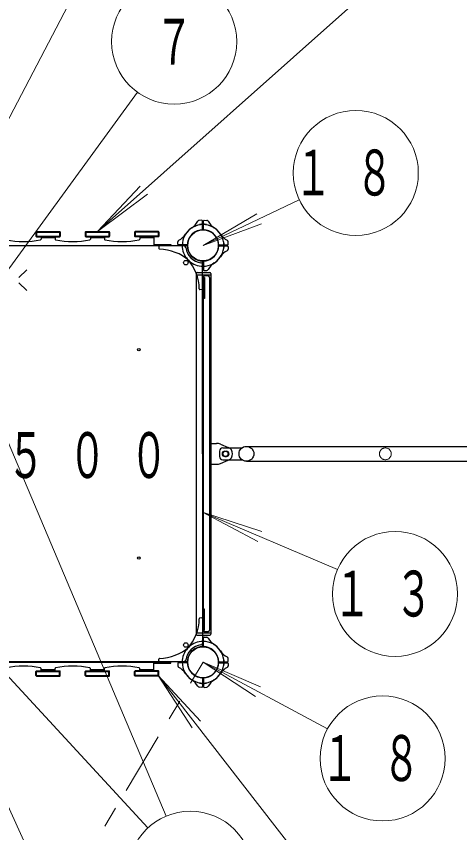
# Model space of a CAD drawing. Units: millimetres on the paper. Extents: x -385 to 0, y -594 to 267.
# Drawn here: x -187.81 to -166.53, y 106.64 to 145.81 of the extents above; entities that cross this region are included whole.
import ezdxf
from ezdxf.enums import TextEntityAlignment as Align

# ---------------------------------------------------------------- set-up
doc = ezdxf.new("R2010")
doc.units = ezdxf.units.MM
doc.linetypes.add('USER1', pattern=[4.5, 2.5, -2])
doc.linetypes.add('USER2', pattern=[6, 3, -1, 1, -1])
doc.layers.add('LY_1', color=7, linetype='Continuous', lineweight=25)
doc.styles.add('ＭＳ ゴシック', font='')
doc.styles.get('ＭＳ ゴシック').set_extended_font_data('MS Gothic')

msp = doc.modelspace()

# ---------------------------------------------------------------- linework, layer by layer
at = {"layer": 'LY_1', "lineweight": 13}
for p, q in [((-183.73, 149.409), (-191.348, 134.819)), ((-169.803, 148.05), (-183.915, 135.486)), ((-181.997, 142.173), (-191.323, 129.364)), ((-183.915, 135.486), (-181.856, 137.668)), ((-183.915, 135.486), (-181.509, 137.278)), ((-174.227, 137.012), (-178.848, 134.819)), ((-178.848, 134.819), (-176.26, 136.337)), ((-178.848, 134.819), (-176.036, 135.864)), ((-187.305, 133.651), (-187.68, 133.276)), ((-187.305, 132.651), (-187.68, 133.026)), ((-180.621, 107.427), (-191.134, 132.319)), ((-178.873, 122.019), (-176.225, 120.61)), ((-178.873, 122.019), (-176.02, 121.091)), ((-172.397, 119.268), (-178.873, 122.019)), ((-181.488, 106.868), (-191.134, 117.32)), ((-182.426, 95.231), (-191.348, 114.819)), ((-178.848, 114.819), (-176.337, 113.177)), ((-178.848, 114.819), (-176.09, 113.637)), ((-172.875, 111.617), (-178.848, 114.819)), ((-181, 114.187), (-179.374, 111.666)), ((-181, 114.187), (-178.961, 111.987)), ((-167.889, 97.29), (-181, 114.187))]:
    msp.add_line(p, q, dxfattribs=at)
at = {"layer": 'LY_1'}
for p, q in [((-178.907, 136.026), (-179.029, 136.022)), ((-178.873, 135.6), (-178.873, 135.993)), ((-178.823, 135.6), (-178.823, 135.993)), ((-178.788, 136.026), (-178.657, 136.022)), ((-179.015, 135.805), (-179.015, 135.808)), ((-178.681, 135.805), (-178.681, 135.808)), ((-186.865, 135.461), (-186.865, 135.261)), ((-186.84, 135.486), (-185.723, 135.486)), ((-186.84, 135.236), (-185.723, 135.236)), ((-186.83, 135.451), (-185.733, 135.451)), ((-186.83, 135.451), (-186.83, 135.271)), ((-186.83, 135.271), (-185.733, 135.271)), ((-186.615, 135.236), (-186.615, 135.119)), ((-185.948, 135.182), (-186.615, 135.182)), ((-185.948, 135.236), (-185.948, 135.119)), ((-185.733, 135.451), (-185.733, 135.271)), ((-185.698, 135.461), (-185.698, 135.261)), ((-184.498, 135.461), (-184.498, 135.261)), ((-184.473, 135.486), (-183.356, 135.486)), ((-184.473, 135.236), (-183.356, 135.236)), ((-184.463, 135.451), (-183.366, 135.451)), ((-184.463, 135.451), (-184.463, 135.271)), ((-184.463, 135.271), (-183.366, 135.271)), ((-184.248, 135.236), (-184.248, 135.119)), ((-183.581, 135.182), (-184.248, 135.182)), ((-183.581, 135.236), (-183.581, 135.119)), ((-183.366, 135.451), (-183.366, 135.271)), ((-183.331, 135.461), (-183.331, 135.261)), ((-182.131, 135.461), (-182.131, 135.261)), ((-180.99, 135.486), (-182.106, 135.486)), ((-180.99, 135.236), (-182.106, 135.236)), ((-181, 135.451), (-182.096, 135.451)), ((-182.096, 135.451), (-182.096, 135.271)), ((-181, 135.271), (-182.096, 135.271)), ((-181.881, 135.236), (-181.881, 135.119)), ((-181.215, 135.182), (-181.881, 135.182)), ((-181.215, 135.236), (-181.215, 134.819)), ((-181, 135.451), (-181, 135.271)), ((-180.965, 135.461), (-180.965, 135.261)), ((-185.098, 134.794), (-190.567, 134.794)), ((-189.806, 134.819), (-180.39, 134.819)), ((-179.629, 134.794), (-185.098, 134.794)), ((-181.215, 134.872), (-180.39, 134.872)), ((-180.39, 134.872), (-180.39, 134.819)), ((-180.055, 134.879), (-180.051, 135)), ((-179.629, 134.844), (-180.022, 134.844)), ((-178.067, 134.844), (-177.674, 134.844)), ((-178.067, 134.794), (-177.674, 134.794)), ((-177.862, 134.986), (-177.859, 134.986)), ((-177.641, 134.879), (-177.646, 135.01)), ((-180.972, 134.759), (-180.968, 134.672)), ((-177.862, 134.652), (-177.859, 134.652)), ((-177.641, 134.76), (-177.645, 134.638)), ((-178.873, 124.819), (-178.873, 134.038)), ((-178.823, 134.038), (-178.823, 133.645)), ((-178.788, 133.612), (-178.667, 133.616)), ((-179.179, 133.469), (-179.179, 116.169)), ((-179.179, 133.402), (-178.467, 133.402)), ((-179.129, 133.519), (-178.517, 133.519)), ((-178.873, 133.277), (-178.773, 133.277)), ((-178.848, 133.277), (-178.848, 116.36)), ((-178.773, 133.277), (-178.773, 132.277)), ((-178.615, 133.36), (-178.765, 133.36)), ((-178.532, 133.277), (-178.532, 116.36)), ((-178.467, 133.469), (-178.467, 116.169)), ((-178.908, 132.695), (-178.995, 132.7)), ((-178.773, 132.277), (-178.873, 132.277)), ((-178.467, 125.319), (-178.198, 125.319)), ((-178.006, 125.281), (-177.636, 125.127)), ((-177.89, 125.111), (-176.968, 125.111)), ((-176.765, 125.175), (-150.098, 125.175)), ((-178.873, 124.819), (-178.873, 115.6)), ((-178.056, 124.944), (-178.056, 124.694)), ((-177.806, 124.944), (-177.723, 124.944)), ((-177.806, 124.694), (-177.723, 124.694)), ((-178.467, 124.319), (-178.198, 124.319)), ((-178.006, 124.358), (-177.636, 124.511)), ((-177.89, 124.527), (-176.968, 124.527)), ((-176.765, 124.463), (-150.098, 124.463)), ((-178.773, 117.361), (-178.873, 117.361)), ((-178.773, 116.361), (-178.773, 117.361)), ((-178.908, 116.943), (-178.995, 116.939)), ((-178.873, 116.361), (-178.773, 116.361)), ((-179.179, 116.236), (-178.467, 116.236)), ((-179.129, 116.119), (-178.517, 116.119)), ((-178.823, 115.6), (-178.823, 115.993)), ((-178.788, 116.026), (-178.667, 116.022)), ((-178.615, 116.277), (-178.765, 116.277)), ((-185.098, 114.844), (-190.567, 114.844)), ((-189.806, 114.819), (-180.39, 114.819)), ((-179.629, 114.844), (-185.098, 114.844)), ((-181.215, 114.402), (-181.215, 114.819)), ((-180.972, 114.879), (-180.968, 114.967)), ((-180.39, 114.766), (-180.39, 114.819)), ((-179.629, 114.794), (-180.022, 114.794)), ((-178.067, 114.844), (-177.674, 114.844)), ((-178.067, 114.794), (-177.674, 114.794)), ((-177.862, 114.986), (-177.859, 114.986)), ((-177.641, 114.879), (-177.645, 115)), ((-186.84, 114.402), (-185.723, 114.402)), ((-186.615, 114.402), (-186.615, 114.519)), ((-185.948, 114.456), (-186.615, 114.456)), ((-185.948, 114.402), (-185.948, 114.519)), ((-184.473, 114.402), (-183.356, 114.402)), ((-184.248, 114.402), (-184.248, 114.519)), ((-183.581, 114.456), (-184.248, 114.456)), ((-183.581, 114.402), (-183.581, 114.519)), ((-180.99, 114.402), (-182.106, 114.402)), ((-181.881, 114.402), (-181.881, 114.519)), ((-181.215, 114.456), (-181.881, 114.456)), ((-181.215, 114.766), (-180.39, 114.766)), ((-180.055, 114.76), (-180.051, 114.638)), ((-177.862, 114.652), (-177.859, 114.652)), ((-177.641, 114.76), (-177.646, 114.629)), ((-186.865, 114.177), (-186.865, 114.377)), ((-186.84, 114.152), (-185.723, 114.152)), ((-186.83, 114.367), (-185.733, 114.367)), ((-186.83, 114.187), (-186.83, 114.367)), ((-186.83, 114.187), (-185.733, 114.187)), ((-185.733, 114.187), (-185.733, 114.367)), ((-185.698, 114.177), (-185.698, 114.377)), ((-184.498, 114.177), (-184.498, 114.377)), ((-184.473, 114.152), (-183.356, 114.152)), ((-184.463, 114.367), (-183.366, 114.367)), ((-184.463, 114.187), (-184.463, 114.367)), ((-184.463, 114.187), (-183.366, 114.187)), ((-183.366, 114.187), (-183.366, 114.367)), ((-183.331, 114.177), (-183.331, 114.377)), ((-182.131, 114.177), (-182.131, 114.377)), ((-180.99, 114.152), (-182.106, 114.152)), ((-182.096, 114.187), (-182.096, 114.367)), ((-181, 114.367), (-182.096, 114.367)), ((-181, 114.187), (-182.096, 114.187)), ((-181, 114.187), (-181, 114.367)), ((-180.965, 114.177), (-180.965, 114.377)), ((-178.873, 114.038), (-178.873, 113.645)), ((-178.823, 114.038), (-178.823, 113.645)), ((-178.907, 113.612), (-179.029, 113.616)), ((-179.015, 113.833), (-179.015, 113.83)), ((-178.788, 113.612), (-178.657, 113.617)), ((-178.681, 113.833), (-178.681, 113.83))]:
    msp.add_line(p, q, dxfattribs=at)
at = {"layer": 'LY_1', "linetype": 'USER2', "lineweight": 13}
msp.add_line((-225.692, 36.601), (-178.848, 114.819), dxfattribs=at)
at = {"layer": 'LY_1', "lineweight": 13}
for centre in [(-180.232, 144.599), (-171.517, 138.298), (-169.636, 118.094), (-170.231, 110.2), (-179.454, 104.663)]:
    msp.add_circle(centre, 3, dxfattribs=at)
at = {"layer": 'LY_1'}
for centre, radius in [((-178.848, 134.819), 0.743), ((-179.673, 133.994), 0.108), ((-181.931, 129.819), 0.0625), ((-176.765, 124.819), 0.356), ((-177.765, 124.819), 0.125), ((-181.931, 119.819), 0.0625), ((-179.673, 115.644), 0.108), ((-178.848, 114.819), 0.743)]:
    msp.add_circle(centre, radius, dxfattribs=at)
at = {"layer": 'LY_1', "linetype": 'USER1', "lineweight": 13}
msp.add_circle((-170.098, 124.819), 0.283, dxfattribs=at)
at = {"layer": 'LY_1'}
for centre, radius, start, end in [((-179.839, 136.361), 0.833, 302.7272, 332.5412), ((-179.026, 135.939), 0.0833, 92, 152.5412), ((-178.906, 135.993), 0.0333, 0, 92), ((-178.79, 135.993), 0.0333, 88, 180), ((-178.67, 135.939), 0.0833, 27.4588, 88), ((-177.857, 136.361), 0.833, 207.4588, 237.2728), ((-178.848, 134.819), 1, 122.7272, 180), ((-178.848, 134.819), 1, 90, 147.2728), ((-178.848, 134.819), 0.75, 94.2707, 180), ((-178.848, 134.819), 0.75, 90, 175.7293), ((-178.998, 135.808), 0.0167, 98.6269, 180), ((-178.848, 134.819), 1.017, 90, 98.6269), ((-178.906, 135.6), 0.0333, 274.2707, 0), ((-178.848, 134.819), 1.017, 81.3731, 90), ((-178.848, 134.819), 1, 32.7272, 90), ((-178.848, 134.819), 0.75, 4.2707, 90), ((-178.79, 135.6), 0.0333, 180, 265.7293), ((-178.848, 134.819), 0.75, 0, 85.7293), ((-178.698, 135.808), 0.0167, 0, 81.3731), ((-178.848, 134.819), 1, 0, 57.2728), ((-186.84, 135.461), 0.025, 90, 180), ((-186.84, 135.261), 0.025, 180, 270), ((-185.723, 135.461), 0.025, 0, 90), ((-185.723, 135.261), 0.025, 270, 0), ((-184.473, 135.461), 0.025, 90, 180), ((-184.473, 135.261), 0.025, 180, 270), ((-183.356, 135.461), 0.025, 0, 90), ((-183.356, 135.261), 0.025, 270, 0), ((-182.106, 135.461), 0.025, 90, 180), ((-182.106, 135.261), 0.025, 180, 270), ((-180.99, 135.461), 0.025, 0, 90), ((-180.99, 135.261), 0.025, 270, 0), ((-180.39, 135.81), 0.833, 297.4588, 327.2728), ((-177.306, 135.81), 0.833, 212.7272, 242.5412), ((-187.465, 139.233), 4.227, 258.7698, 281.2302), ((-186.648, 135.119), 0.0333, 281.2302, 0), ((-185.915, 135.119), 0.0333, 180, 258.7698), ((-185.098, 139.233), 4.227, 258.7698, 281.2302), ((-184.281, 135.119), 0.0333, 281.2302, 0), ((-183.548, 135.119), 0.0333, 180, 258.7698), ((-182.731, 139.233), 4.227, 258.7698, 281.2278), ((-181.915, 135.119), 0.0333, 281.2278, 0), ((-180.939, 134.761), 0.0333, 90, 183), ((-180.022, 134.877), 0.0333, 178, 270), ((-179.968, 134.997), 0.0833, 117.4588, 178), ((-178.848, 134.819), 1, 180, 222.2172), ((-179.758, 134.711), 0.0833, 6.7872, 90), ((-179.629, 134.877), 0.0333, 270, 355.7293), ((-179.629, 134.761), 0.0333, 4.2707, 90), ((-178.848, 134.819), 0.75, 180, 265.7293), ((-178.848, 134.819), 0.75, 274.2707, 0), ((-178.848, 134.819), 1, 302.7272, 0), ((-178.067, 134.877), 0.0333, 184.2707, 270), ((-178.067, 134.761), 0.0333, 90, 175.7293), ((-177.859, 134.969), 0.0167, 8.6269, 90), ((-178.848, 134.819), 1.017, 0, 8.6269), ((-178.848, 134.819), 1.017, 351.3731, 0), ((-177.728, 134.997), 0.0833, 2, 62.5412), ((-177.674, 134.877), 0.0333, 270, 2), ((-177.674, 134.761), 0.0333, 358, 90), ((-180.934, 134.674), 0.0333, 183, 268.9158), ((-180.976, 132.474), 2.167, 47.7828, 88.9159), ((-178.848, 134.819), 0.833, 186.7872, 263.2128), ((-178.848, 134.819), 0.75, 184.2707, 270), ((-178.848, 134.819), 0.75, 270, 355.7293), ((-177.306, 133.828), 0.833, 117.4588, 147.2728), ((-177.859, 134.669), 0.0167, 270, 351.3731), ((-177.728, 134.641), 0.0833, 297.4588, 358), ((-181.193, 132.691), 2.167, 1.0841, 42.2172), ((-178.848, 134.819), 1, 227.7828, 270), ((-178.956, 133.909), 0.0833, 0, 83.2128), ((-178.906, 134.038), 0.0333, 0, 85.7293), ((-178.848, 134.819), 1, 270, 327.2728), ((-178.79, 134.038), 0.0333, 94.2707, 180), ((-178.79, 133.645), 0.0333, 180, 272), ((-178.67, 133.7), 0.0833, 272, 332.5412), ((-177.857, 133.277), 0.833, 122.7272, 152.5412), ((-179.129, 133.469), 0.05, 90, 180), ((-178.765, 133.277), 0.0833, 90, 180), ((-178.615, 133.277), 0.0833, 0, 90), ((-178.517, 133.469), 0.05, 0, 90), ((-178.994, 132.733), 0.0333, 181.0841, 267), ((-178.906, 132.728), 0.0333, 267, 0), ((-178.198, 124.819), 0.5, 67.3801, 90), ((-177.89, 124.944), 0.167, 90, 180), ((-177.765, 124.819), 0.333, 292.6199, 67.3801), ((-177.89, 124.694), 0.167, 180, 270), ((-177.806, 124.819), 0.125, 90, 270), ((-177.723, 124.819), 0.125, 270, 90), ((-178.198, 124.819), 0.5, 270, 292.6199), ((-181.193, 116.947), 2.167, 317.7828, 358.9158), ((-178.994, 116.905), 0.0333, 93, 178.9159), ((-178.906, 116.91), 0.0333, 0, 93), ((-178.765, 116.36), 0.0833, 180, 270), ((-178.615, 116.36), 0.0833, 270, 0), ((-179.129, 116.169), 0.05, 180, 270), ((-178.79, 115.993), 0.0333, 88, 180), ((-178.67, 115.939), 0.0833, 27.4588, 88), ((-177.857, 116.361), 0.833, 207.4588, 237.2728), ((-178.517, 116.169), 0.05, 270, 0), ((-178.848, 114.819), 0.833, 96.7872, 173.2128), ((-178.848, 114.819), 1, 90, 132.2172), ((-178.956, 115.729), 0.0833, 276.7872, 0), ((-178.906, 115.6), 0.0333, 274.2707, 0), ((-178.848, 114.819), 1, 32.7272, 90), ((-178.79, 115.6), 0.0333, 180, 265.7293), ((-178.848, 114.819), 1, 0, 57.2728), ((-180.976, 117.164), 2.167, 271.0842, 312.2172), ((-178.848, 114.819), 1, 137.7828, 180), ((-178.848, 114.819), 0.75, 94.2707, 180), ((-178.848, 114.819), 0.75, 90, 175.7293), ((-178.848, 114.819), 0.75, 4.2707, 90), ((-178.848, 114.819), 0.75, 0, 85.7293), ((-177.306, 115.81), 0.833, 212.7272, 242.5412), ((-180.939, 114.877), 0.0333, 177, 270), ((-180.934, 114.965), 0.0333, 91.0841, 177), ((-180.022, 114.761), 0.0333, 90, 182), ((-178.848, 114.819), 1, 180, 237.2728), ((-179.758, 114.927), 0.0833, 270, 353.2128), ((-179.629, 114.877), 0.0333, 270, 355.7293), ((-179.629, 114.761), 0.0333, 4.2707, 90), ((-178.848, 114.819), 0.75, 180, 265.7293), ((-178.848, 114.819), 0.75, 274.2707, 0), ((-178.848, 114.819), 1, 302.7272, 0), ((-178.067, 114.877), 0.0333, 184.2707, 270), ((-178.067, 114.761), 0.0333, 90, 175.7293), ((-177.859, 114.969), 0.0167, 8.6269, 90), ((-178.848, 114.819), 1.017, 0, 8.6269), ((-178.848, 114.819), 1.017, 351.3731, 0), ((-177.728, 114.997), 0.0833, 2, 62.5412), ((-177.674, 114.877), 0.0333, 270, 2), ((-177.674, 114.761), 0.0333, 358, 90), ((-187.465, 110.406), 4.227, 78.7698, 101.2302), ((-186.84, 114.377), 0.025, 90, 180), ((-186.648, 114.519), 0.0333, 0, 78.7698), ((-185.915, 114.519), 0.0333, 101.2302, 180), ((-185.098, 110.406), 4.227, 78.7698, 101.2302), ((-185.723, 114.377), 0.025, 0, 90), ((-184.473, 114.377), 0.025, 90, 180), ((-184.281, 114.519), 0.0333, 0, 78.7698), ((-183.548, 114.519), 0.0333, 101.2302, 180), ((-182.731, 110.406), 4.227, 78.7722, 101.2302), ((-183.356, 114.377), 0.025, 0, 90), ((-182.106, 114.377), 0.025, 90, 180), ((-181.915, 114.519), 0.0333, 0, 78.7722), ((-180.99, 114.377), 0.025, 0, 90), ((-179.968, 114.641), 0.0833, 182, 242.5412), ((-180.39, 113.828), 0.833, 32.7272, 62.5412), ((-178.848, 114.819), 0.75, 184.2707, 270), ((-178.848, 114.819), 0.75, 270, 355.7293), ((-177.306, 113.828), 0.833, 117.4588, 147.2728), ((-177.859, 114.669), 0.0167, 270, 351.3731), ((-177.728, 114.641), 0.0833, 297.4588, 358), ((-186.84, 114.177), 0.025, 180, 270), ((-185.723, 114.177), 0.025, 270, 0), ((-184.473, 114.177), 0.025, 180, 270), ((-183.356, 114.177), 0.025, 270, 0), ((-182.106, 114.177), 0.025, 180, 270), ((-180.99, 114.177), 0.025, 270, 0), ((-178.848, 114.819), 1, 212.7272, 270), ((-178.906, 114.038), 0.0333, 0, 85.7293), ((-178.848, 114.819), 1, 270, 327.2728), ((-178.79, 114.038), 0.0333, 94.2707, 180), ((-179.839, 113.277), 0.833, 27.4588, 57.2728), ((-179.026, 113.7), 0.0833, 207.4588, 268), ((-178.998, 113.83), 0.0167, 180, 261.3731), ((-178.848, 114.819), 1.017, 261.3731, 270), ((-178.906, 113.645), 0.0333, 268, 0), ((-178.848, 114.819), 1.017, 270, 278.6269), ((-178.79, 113.645), 0.0333, 180, 272), ((-178.698, 113.83), 0.0167, 278.6269, 0), ((-178.67, 113.7), 0.0833, 272, 332.5412), ((-177.857, 113.277), 0.833, 122.7272, 152.5412)]:
    msp.add_arc(centre, radius, start, end, dxfattribs=at)

# ---------------------------------------------------------------- texts
at = {"layer": 'LY_1', "style": 'ＭＳ ゴシック', "width": 0.6}
msp.add_text('７', height=2.199, dxfattribs=at).set_placement((-180.232, 144.599), align=Align.MIDDLE_CENTER)
at = {"layer": 'LY_1', "char_height": 2.199, "style": 'ＭＳ ゴシック'}
for s, insert, attachment_point in [('\\T1.64;\\W0.6;１８', (-171.517, 138.298), 5), ('\\T1.64;\\W0.6;１５００', (-191.198, 124.741), 4), ('\\T1.64;\\W0.6;１３', (-169.636, 118.094), 5), ('\\T1.64;\\W0.6;１８', (-170.231, 110.2), 5)]:
    msp.add_mtext(s, dxfattribs=dict(at, insert=insert, attachment_point=attachment_point))

doc.saveas('drawing.dxf')
